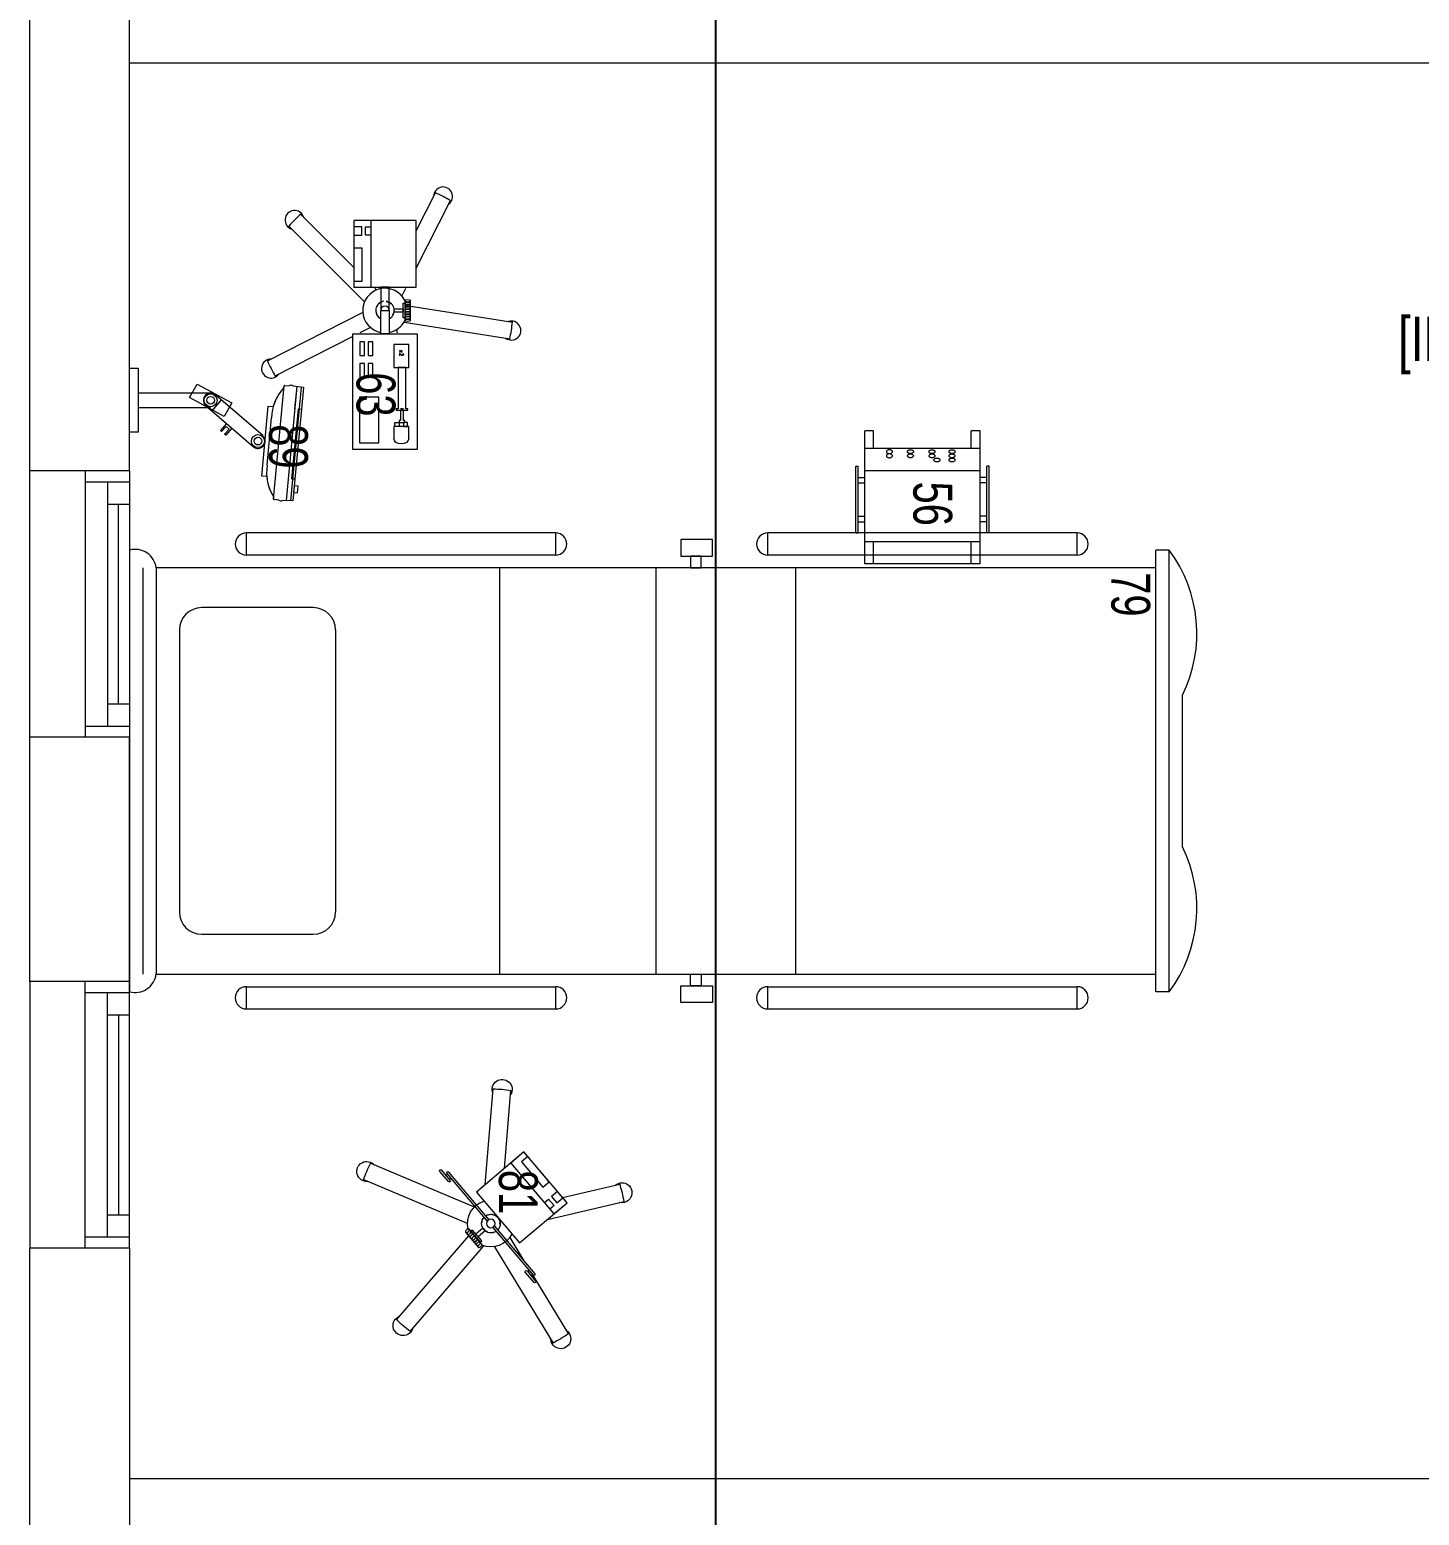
# Model space of a CAD drawing. Header units: metres. Extents: x -18745 to 220762, y -1579758 to -1356048.
# Drawn here: x 99070 to 102200, y -1403955 to -1400610 of the extents above; entities that cross this region are included whole.
import ezdxf

# ---------------------------------------------------------------- set-up
doc = ezdxf.new("R2010")
doc.units = ezdxf.units.M
doc.layers.get('0').update_dxf_attribs({"lineweight": 0})
for name, color, linetype, lineweight in [('A-100 - Copy$0$72_EGR_BASE_TEXT', 8, 'Continuous', 0), ('A-100 - Copy$0$Aluminum', 8, 'Continuous', 0), ('A-100 - Copy$0$Medical Equipment and Furniture', 8, 'Continuous', 0), ('A-100 - Copy$0$Medical Equipment and Furniture1', 8, 'Continuous', 5), ('A-100 - Copy$0$Medical Equipment and Furniture2', 8, 'Continuous', 13), ('A-100 - Copy$0$Proj', 8, 'Continuous', 0), ('A-100 - Copy$0$Walls', 8, 'Continuous', 0)]:
    doc.layers.add(name, color=color, linetype=linetype, lineweight=lineweight)
doc.layers.add('A-100 - Copy$0$axes', color=8, linetype='Continuous')
doc.styles.add('A-100 - Copy$0$list_ghTextstyle', font='romans.shx', dxfattribs={"height": 0.25})
doc.styles.add('A-100 - Copy$0$X3G_ENTITY_257CFD', font='swisscl.ttf', dxfattribs={"height": 200})
doc.styles.add('A-100 - Copy$0$X3G_ENTITY_2587EA', font='swisscl.ttf', dxfattribs={"height": 200})

# ---------------------------------------------------------------- blocks, each defined once
blk = doc.blocks.new('A-100 - Copy$0$IC.1')
at = {"layer": 'A-100 - Copy$0$Medical Equipment and Furniture1'}
for p, q in [((42.4872, -10.88), (41.4928, -10.88)), ((42.4472, -10.91), (41.5328, -10.91)), ((42.4472, -10.91), (41.5328, -10.91)), ((42.4472, -10.91), (41.5328, -10.91)), ((41.5328, -10.94), (41.5328, -13.1914)), ((42.4472, -10.94), (41.5328, -10.94)), ((42.4472, -13.1914), (42.4472, -10.94)), ((42.3077, -10.9923), (41.6724, -10.9923)), ((41.6224, -11.0423), (41.6224, -11.2937)), ((42.3577, -11.2937), (42.3577, -11.0423)), ((41.4542, -11.1429), (41.4542, -11.8396)), ((41.4542, -11.1429), (41.5042, -11.1429)), ((41.5042, -11.1429), (41.5042, -11.8396)), ((42.4759, -11.1429), (42.5259, -11.1429)), ((42.4759, -11.8396), (42.4759, -11.1429)), ((42.5259, -11.8396), (42.5259, -11.1429)), ((42.3077, -11.3437), (41.6724, -11.3437)), ((41.5328, -11.7137), (42.4472, -11.7137)), ((41.4542, -11.8396), (41.5042, -11.8396)), ((42.4759, -11.8396), (42.5259, -11.8396)), ((41.5328, -12.0657), (42.4472, -12.0657)), ((41.4542, -12.3172), (41.4542, -13.0139)), ((41.4542, -12.3172), (41.5042, -12.3172)), ((41.5042, -12.3172), (41.5042, -13.0139)), ((42.4759, -12.3172), (42.5259, -12.3172)), ((42.4759, -13.0139), (42.4759, -12.3172)), ((42.5259, -13.0139), (42.5259, -12.3172)), ((41.5328, -12.3807), (42.4472, -12.3807)), ((41.4542, -13.0139), (41.5042, -13.0139)), ((42.4759, -13.0139), (42.5259, -13.0139)), ((41.4928, -13.1914), (42.4872, -13.1914)), ((41.4928, -13.2214), (41.4928, -13.1914)), ((42.4872, -13.2214), (42.4872, -13.1914)), ((41.4928, -13.2214), (42.4872, -13.2214)), ((41.8192, -13.2514), (42.1609, -13.2514))]:
    blk.add_line(p, q, dxfattribs=at)
for points in [[(41.4689, -12.1927), (41.4689, -12.1212), (41.5064, -12.1212), (41.5064, -12.1927)], [(42.5112, -12.1927), (42.5112, -12.1212), (42.4737, -12.1212), (42.4737, -12.1927)], [(41.5064, -12.1674), (41.5064, -12.1434), (41.5328, -12.1434), (41.5328, -12.1674)], [(42.4737, -12.1674), (42.4737, -12.1434), (42.4472, -12.1434), (42.4472, -12.1674)]]:
    blk.add_lwpolyline(points, close=True, dxfattribs=at)
for centre, radius, start, end in [((41.539, -10.8926), 0.0478, 164.7401, 262.6401), ((42.4411, -10.8926), 0.0478, 277.3599, 15.2599), ((41.6724, -11.0423), 0.05, 90, 180), ((42.3077, -11.0423), 0.05, 0, 90), ((41.4792, -11.1429), 0.025, 0, 180), ((42.5009, -11.1429), 0.025, 0, 180), ((41.6724, -11.2937), 0.05, 180, 270), ((42.3077, -11.2937), 0.05, 270, 0), ((41.4792, -11.8396), 0.025, 180, 0), ((42.5009, -11.8396), 0.025, 180, 0), ((41.4792, -12.3172), 0.025, 0, 180), ((42.5009, -12.3172), 0.025, 0, 180), ((41.4792, -13.0139), 0.025, 180, 0), ((42.5009, -13.0139), 0.025, 180, 0), ((41.6806, -12.9691), 0.3145, 233.3488, 296.1464), ((42.2995, -12.9691), 0.3145, 243.8536, 306.6512)]:
    blk.add_arc(centre, radius, start, end, dxfattribs=at)
blk = doc.blocks.new('A-100 - Copy$0$IC.4')
at = {"layer": 'A-100 - Copy$0$Medical Equipment and Furniture1'}
for p, q in [((31.2175, -28.0475), (31.214, -28.0706)), ((31.2167, -28.0528), (31.4722, -28.0766)), ((31.2175, -28.0475), (31.266, -28.052)), ((31.2653, -28.0595), (31.266, -28.0521)), ((31.2653, -28.0595), (31.266, -28.0521)), ((31.2653, -28.0595), (31.4231, -28.0741)), ((31.266, -28.0521), (31.4238, -28.0667)), ((31.2125, -28.0897), (31.2131, -28.0787)), ((31.2125, -28.0897), (31.2131, -28.0787)), ((31.4683, -28.1146), (31.2135, -28.0909)), ((31.2174, -28.0912), (31.2135, -28.0909)), ((31.2152, -28.0625), (31.4716, -28.0865)), ((31.2152, -28.0625), (31.2652, -28.0672)), ((31.4238, -28.0667), (31.4231, -28.0741)), ((31.4238, -28.0667), (31.4233, -28.0721)), ((31.4238, -28.0667), (31.4724, -28.0712)), ((31.4724, -28.0712), (31.4715, -28.0946)), ((31.2591, -28.1266), (31.2601, -28.1153)), ((31.2591, -28.1266), (31.2601, -28.1154)), ((31.4169, -28.1412), (31.2591, -28.1266)), ((31.4169, -28.1412), (31.2591, -28.1266)), ((31.3924, -28.1291), (31.2853, -28.1192)), ((31.4683, -28.1146), (31.4643, -28.1143)), ((31.4709, -28.1027), (31.4695, -28.1137)), ((31.4709, -28.1027), (31.4695, -28.1137)), ((31.3256, -28.1392), (31.2451, -28.2325)), ((31.2698, -28.2538), (31.3503, -28.1605)), ((31.4179, -28.13), (31.4169, -28.1412)), ((31.4179, -28.13), (31.4169, -28.1412)), ((31.2095, -28.2871), (31.2519, -28.209)), ((31.2826, -28.2257), (31.2401, -28.3037)), ((31.2519, -28.209), (31.2826, -28.2257)), ((31.2985, -28.2206), (31.3144, -28.2343)), ((31.3049, -28.2217), (31.3107, -28.2149)), ((31.3166, -28.2318), (31.3049, -28.2217)), ((31.3087, -28.2087), (31.3246, -28.2225)), ((31.3224, -28.225), (31.3107, -28.2149)), ((31.3246, -28.2225), (31.3224, -28.225)), ((31.2451, -28.2325), (31.2297, -28.2503)), ((31.2297, -28.2503), (31.2297, -28.4193)), ((31.2451, -28.2325), (31.2698, -28.2538)), ((31.2623, -28.2624), (31.2698, -28.2538)), ((31.2623, -28.4193), (31.2623, -28.2564)), ((31.3144, -28.2343), (31.3166, -28.2318)), ((31.2401, -28.3037), (31.2095, -28.2871)), ((31.2623, -28.3628), (31.2623, -28.3284)), ((31.2297, -28.4193), (31.2623, -28.4193))]:
    blk.add_line(p, q, dxfattribs=at)
for points in [[(31.4384, -28.0681), (31.4536, -28.0695), (31.4545, -28.0605), (31.4392, -28.0591)], [(31.3181, -28.4193), (31.3181, -28.4389), (31.174, -28.4389), (31.174, -28.4193)]]:
    blk.add_lwpolyline(points, close=True, dxfattribs=at)
for centre, radius in [((31.338, -28.1499), 0.0146), ((31.338, -28.1499), 0.00861), ((31.246, -28.2564), 0.0146), ((31.246, -28.2564), 0.00861)]:
    blk.add_circle(centre, radius, dxfattribs=at)
for centre, radius, start, end in [((31.2197, -28.0753), 0.00743, 140.4817, 206.7323), ((31.2197, -28.0753), 0.00743, 140.4817, 206.7323), ((31.2136, -28.0897), 0.00112, 176.6688, 264.6688), ((31.2136, -28.0897), 0.00112, 176.6688, 264.6688), ((31.2885, -28.0151), 0.1042, 226.9662, 268.2917), ((31.2885, -28.0151), 0.1042, 226.9661, 254.2129), ((31.4648, -28.0982), 0.00761, 323.4774, 27.9842), ((31.4648, -28.0982), 0.00761, 323.4774, 27.9842), ((31.4085, -28.0262), 0.1042, 261.0939, 302.3365), ((31.4085, -28.0262), 0.1042, 275.1713, 302.3365), ((31.4684, -28.1135), 0.00113, 264.6459, 352.3503), ((31.4684, -28.1135), 0.00113, 264.6459, 352.3503), ((31.338, -28.1499), 0.0163, 319.187, 139.187), ((31.246, -28.2564), 0.0163, 180, 0)]:
    blk.add_arc(centre, radius, start, end, dxfattribs=at)
blk = doc.blocks.new('A-100 - Copy$0$Syringe')
at = {"layer": 'A-100 - Copy$0$Medical Equipment and Furniture2'}
for points in [[(42.9739, -11.5277), (42.7139, -11.5277), (42.7139, -11.3827), (42.9739, -11.3827), (42.9739, -11.5277)], [(42.7384, -11.5086), (42.7658, -11.5086), (42.7658, -11.475), (42.7384, -11.475)], [(42.779, -11.4899), (42.779, -11.487), (42.7748, -11.487), (42.7748, -11.5), (42.779, -11.5), (42.779, -11.497)], [(42.8023, -11.4899), (42.779, -11.4899)], [(42.779, -11.497), (42.8023, -11.497)], [(42.8055, -11.4851), (42.8055, -11.48), (42.8023, -11.48), (42.8023, -11.5069), (42.8055, -11.5069), (42.8055, -11.5019)], [(42.8055, -11.5019), (42.8984, -11.5019), (42.8984, -11.4851), (42.8055, -11.4851)], [(42.8055, -11.4899), (42.8055, -11.497)], [(42.8055, -11.497), (42.8055, -11.4899)], [(42.8055, -11.497), (42.8055, -11.4899)]]:
    blk.add_lwpolyline(points, dxfattribs=at)
for points in [[(42.8312, -11.3974), (42.7289, -11.3974), (42.7289, -11.4415), (42.8312, -11.4415)], [(42.9073, -11.3985), (42.8765, -11.3985), (42.8765, -11.4091), (42.9073, -11.4091)], [(42.956, -11.3985), (42.9252, -11.3985), (42.9252, -11.4091), (42.956, -11.4091)], [(42.9073, -11.4175), (42.8765, -11.4175), (42.8765, -11.4281), (42.9073, -11.4281)], [(42.956, -11.4175), (42.9252, -11.4175), (42.9252, -11.4281), (42.956, -11.4281)], [(42.7748, -11.487), (42.7658, -11.487), (42.7658, -11.4777), (42.7748, -11.4777)], [(42.7748, -11.4967), (42.7658, -11.4967), (42.7658, -11.5059), (42.7748, -11.5059)], [(42.9498, -11.475), (42.8984, -11.475), (42.8984, -11.5086), (42.9498, -11.5086)]]:
    blk.add_lwpolyline(points, close=True, dxfattribs=at)
at = {"layer": 'A-100 - Copy$0$Medical Equipment and Furniture2', "extrusion": (0, 0, -1)}
blk.add_ellipse((42.7384, -11.4918), major_axis=(0, 0.0168), ratio=0.733735, start_param=3.141593, end_param=6.283185, dxfattribs=at)
blk = doc.blocks.new('A-100 - Copy$0$Infusion')
at = {"layer": 'A-100 - Copy$0$Medical Equipment and Furniture2'}
for points in [[(43.0793, -11.3852), (43.0793, -11.5252), (43.2293, -11.5252), (43.2293, -11.3852), (43.0793, -11.3852)], [(43.1962, -11.4242), (43.1962, -11.4114), (43.215, -11.4114), (43.215, -11.4242)]]:
    blk.add_lwpolyline(points, dxfattribs=at)
for points in [[(43.0793, -11.3852), (43.0793, -11.4242), (43.2293, -11.4242), (43.2293, -11.3852)], [(43.0927, -11.3852), (43.0927, -11.404), (43.1673, -11.404), (43.1673, -11.3852)], [(43.1962, -11.3852), (43.1962, -11.4027), (43.215, -11.4027), (43.215, -11.3852)]]:
    blk.add_lwpolyline(points, close=True, dxfattribs=at)
blk = doc.blocks.new('A-100 - Copy$0$Infusion Syringe')
at = {"layer": 'A-100 - Copy$0$Medical Equipment and Furniture1'}
for p, q in [((43.0225, -11.4053), (42.9127, -11.1899)), ((42.9683, -11.3827), (42.8788, -11.2071)), ((43.0459, -11.409), (43.2169, -11.238)), ((43.1234, -11.3852), (43.2437, -11.2649)), ((42.9886, -11.4225), (42.9765, -11.3988)), ((43.0124, -11.4411), (43.017, -11.4365)), ((43.0234, -11.4354), (43.017, -11.4365)), ((43.0357, -11.4374), (43.0414, -11.4403)), ((43.0728, -11.4359), (43.0766, -11.432)), ((42.9753, -11.4431), (42.9739, -11.4433)), ((43.0407, -11.4693), (43.0453, -11.4647)), ((43.0444, -11.4461), (43.0414, -11.4403)), ((43.0463, -11.4583), (43.0453, -11.4647)), ((43.0791, -11.4595), (43.0793, -11.4596)), ((43.0006, -11.498), (42.9627, -11.7368)), ((42.9838, -11.4812), (42.9765, -11.4824)), ((43.0381, -11.5039), (43.0003, -11.7427)), ((43.0175, -11.473), (43.0233, -11.476)), ((43.0297, -11.4749), (43.0233, -11.476)), ((43.0592, -11.4932), (43.0766, -11.502)), ((43.1221, -11.5252), (43.2746, -11.6029)), ((43.2058, -11.5252), (43.2919, -11.5691))]:
    blk.add_line(p, q, dxfattribs=at)
for points in [[(43.0266, -11.4455), (43.0266, -11.4649), (42.9739, -11.4649), (42.9739, -11.4455)], [(43.0266, -11.4455), (43.0266, -11.4649), (43.0793, -11.4649), (43.0793, -11.4455)], [(43.043, -11.4963), (43.043, -11.5009), (43.0102, -11.5009), (43.0102, -11.4963)]]:
    blk.add_lwpolyline(points, close=True, dxfattribs=at)
for points in [[(43.0046, -11.5009), (43.0485, -11.5009)], [(43.0302, -11.4759), (43.0302, -11.4963), (43.0229, -11.4963), (43.0229, -11.4759)], [(43.0485, -11.5116), (43.0046, -11.5116)]]:
    blk.add_lwpolyline(points, dxfattribs=at)
for centre, radius, start, end in [((42.8958, -11.1985), 0.0214, 359.734, 234.266), ((43.0266, -11.4552), 0.2881, 113.2187, 120.7813), ((43.2303, -11.2515), 0.0214, 287.734, 162.266), ((43.0266, -11.4552), 0.2881, 41.2187, 48.7813), ((43.0266, -11.4552), 0.0501, 296.8163, 169.3714), ((43.0266, -11.4552), 0.021, 6.8276, 152.4616), ((43.0266, -11.4552), 0.0501, 190.6286, 243.1837), ((43.0266, -11.4552), 0.021, 207.5384, 353.1724), ((43.0266, -11.4552), 0.00972, 270, 90), ((43.2833, -11.586), 0.0214, 215.734, 90.266), ((43.0266, -11.4552), 0.2881, 329.2187, 336.7813), ((42.9815, -11.7398), 0.0214, 143.734, 18.266), ((43.0266, -11.4552), 0.2881, 257.2187, 264.7813)]:
    blk.add_arc(centre, radius, start, end, dxfattribs=at)
for centre in [(43.0046, -11.5062), (43.0101, -11.5062), (43.0156, -11.5062), (43.0211, -11.5062), (43.0266, -11.5062), (43.0321, -11.5062), (43.0375, -11.5062), (43.043, -11.5062), (43.0485, -11.5062)]:
    blk.add_ellipse(centre, major_axis=(0, -0.00537), ratio=0.510594, start_param=3.141593, end_param=9.424778, dxfattribs=at)
for name in ['A-100 - Copy$0$Syringe', 'A-100 - Copy$0$Infusion']:
    blk.add_blockref(name, (0, 0), dxfattribs=at)
blk = doc.blocks.new('A-100 - Copy$0$IC.5')
at = {"layer": 'A-100 - Copy$0$Medical Equipment and Furniture2'}
for points in [[(31.601, -27.8325), (31.5106, -27.9394), (31.3961, -27.8425), (31.4865, -27.7356), (31.601, -27.8325)], [(31.4866, -27.7868), (31.4949, -27.777), (31.4805, -27.7649), (31.4723, -27.7746)]]:
    blk.add_lwpolyline(points, dxfattribs=at)
for points in [[(31.601, -27.8325), (31.5758, -27.8623), (31.4613, -27.7654), (31.4865, -27.7356)], [(31.5118, -27.757), (31.5005, -27.7703), (31.4862, -27.7582), (31.4974, -27.7449)], [(31.5908, -27.8238), (31.5786, -27.8382), (31.5217, -27.79), (31.5338, -27.7757)]]:
    blk.add_lwpolyline(points, close=True, dxfattribs=at)
blk = doc.blocks.new('A-100 - Copy$0$IC.5 on Trolley')
at = {"layer": 'A-100 - Copy$0$Medical Equipment and Furniture1'}
for p, q in [((31.4491, -27.7798), (31.4897, -27.6072)), ((31.4983, -27.7455), (31.5287, -27.6163)), ((31.3241, -27.8134), (31.1908, -27.7326)), ((31.3877, -27.8988), (31.1701, -27.7668)), ((31.3299, -27.8295), (31.307, -27.8101)), ((31.3331, -27.8257), (31.3102, -27.8063)), ((31.4309, -27.9028), (31.3236, -27.812)), ((31.4342, -27.899), (31.3268, -27.8081)), ((31.4084, -27.8646), (31.3558, -27.8327)), ((31.4267, -27.8918), (31.4262, -27.8922)), ((31.4381, -27.887), (31.4445, -27.8865)), ((31.4501, -27.8899), (31.4445, -27.8865)), ((31.5637, -27.8766), (31.7403, -27.8619)), ((31.3897, -27.9237), (31.1969, -28.0898)), ((31.4203, -27.9024), (31.4217, -27.8961)), ((31.4213, -27.9147), (31.4238, -27.9207)), ((31.4224, -27.8955), (31.4217, -27.8961)), ((31.4293, -27.9241), (31.4238, -27.9207)), ((31.4414, -27.9269), (31.4479, -27.9264)), ((31.4453, -27.9149), (31.5526, -28.0058)), ((31.4528, -27.9221), (31.4479, -27.9264)), ((31.4485, -27.9111), (31.5558, -28.002)), ((31.4582, -27.8992), (31.4607, -27.9052)), ((31.4592, -27.9115), (31.4607, -27.9052)), ((31.49, -27.9229), (31.491, -27.9228)), ((31.5272, -27.9198), (31.7436, -27.9018)), ((31.4119, -27.9573), (31.223, -28.1201)), ((31.4401, -27.9597), (31.5386, -28.1944)), ((31.477, -27.9442), (31.5755, -28.1789)), ((31.5343, -28.0025), (31.5572, -28.0219)), ((31.5375, -27.9987), (31.5604, -28.0181))]:
    blk.add_line(p, q, dxfattribs=at)
for points in [[(31.3935, -27.9276), (31.427, -27.956)], [(31.4291, -27.9251), (31.416, -27.9407), (31.4104, -27.936), (31.4235, -27.9204)], [(31.42, -27.9642), (31.3865, -27.9358)]]:
    blk.add_lwpolyline(points, dxfattribs=at)
blk.add_lwpolyline([(31.4257, -27.949), (31.4227, -27.9524), (31.3977, -27.9312), (31.4006, -27.9278)], close=True, dxfattribs=at)
blk.add_circle((31.4397, -27.907), 0.00972, dxfattribs=at)
for centre, radius, start, end in [((31.5092, -27.6118), 0.0225, 319.4884, 194.0205), ((31.4397, -27.907), 0.3033, 72.9732, 80.5358), ((31.1804, -27.7497), 0.0225, 31.4884, 266.0205), ((31.4397, -27.907), 0.3033, 144.9732, 152.5358), ((31.3086, -27.8082), 0.0025, 49.7545, 229.7545), ((31.3216, -27.8134), 0.0025, 269.5762, 49.7545), ((31.3252, -27.8101), 0.0025, 49.7545, 229.7545), ((31.3315, -27.8276), 0.0025, 229.7545, 49.7545), ((31.3343, -27.8243), 0.0025, 49.7545, 187.0501), ((31.4397, -27.907), 0.0527, 116.2434, 202.9382), ((31.7419, -27.8818), 0.0225, 247.4884, 122.0205), ((31.4397, -27.907), 0.021, 326.5821, 132.9269), ((31.4397, -27.907), 0.3033, 0.9732, 8.5358), ((31.4397, -27.907), 0.021, 146.5821, 312.9269), ((31.4397, -27.907), 0.0527, 256.5708, 343.2656), ((31.5359, -28.0006), 0.0025, 49.7545, 229.7545), ((31.5387, -27.9973), 0.0025, 272.4588, 49.7545), ((31.5515, -28.008), 0.0025, 49.7545, 189.9328), ((31.5542, -28.0039), 0.0025, 229.7545, 49.7545), ((31.5588, -28.02), 0.0025, 229.7545, 49.7545), ((31.21, -28.1049), 0.0225, 103.4884, 338.0205), ((31.4397, -27.907), 0.3033, 216.9732, 224.5358), ((31.557, -28.1866), 0.0225, 175.4884, 50.0205), ((31.4397, -27.907), 0.3033, 288.9732, 296.5358)]:
    blk.add_arc(centre, radius, start, end, dxfattribs=at)
for centre in [(31.39, -27.9317), (31.3942, -27.9353), (31.3984, -27.9388), (31.4026, -27.9424), (31.4067, -27.9459), (31.4109, -27.9495), (31.4151, -27.953), (31.4193, -27.9566), (31.4235, -27.9601)]:
    blk.add_ellipse(centre, major_axis=(0.00347, 0.0041), ratio=0.510594, dxfattribs=at)
blk.add_blockref('A-100 - Copy$0$IC.5', (0, 0), dxfattribs=at)
blk = doc.blocks.new('A-100 - Copy$0$ME17423-P')
at = {"layer": 'A-100 - Copy$0$Medical Equipment and Furniture1'}
for p, q in [((0.26, 0), (0, 0)), ((0, 0), (0, -0.3)), ((0.02, 0), (0.02, -0.05)), ((0.24, 0), (0.24, -0.05)), ((0.26, 0), (0.26, -0.3)), ((0.24, -0.02), (0.02, -0.02)), ((0.26, -0.05), (0, -0.05)), ((-0.02, -0.07), (-0.02, -0.22)), ((-0.02, -0.07), (-0.015, -0.07)), ((-0.015, -0.07), (-0.015, -0.22)), ((-0.015, -0.095), (0, -0.095)), ((0.275, -0.095), (0.26, -0.095)), ((0.275, -0.07), (0.275, -0.22)), ((0.28, -0.07), (0.275, -0.07)), ((0.28, -0.07), (0.28, -0.22)), ((-0.015, -0.1075), (0, -0.1075)), ((0.275, -0.1075), (0.26, -0.1075)), ((-0.015, -0.1825), (0, -0.1825)), ((-0.015, -0.195), (0, -0.195)), ((0.275, -0.1825), (0.26, -0.1825)), ((0.275, -0.195), (0.26, -0.195)), ((-0.02, -0.22), (-0.015, -0.22)), ((0.26, -0.21), (0, -0.21)), ((0.28, -0.22), (0.275, -0.22)), ((0.26, -0.26), (0, -0.26)), ((0.02, -0.26), (0.02, -0.3)), ((0.24, -0.26), (0.24, -0.3)), ((0.02, -0.3), (0, -0.3)), ((0.26, -0.3), (0.24, -0.3))]:
    blk.add_line(p, q, dxfattribs=at)
for points in [[(0.0623, -0.2435, -0.14448), (0.0618, -0.2451, -0.107176), (0.0603, -0.2466, -0.077753), (0.0582, -0.2475, -0.064938), (0.0555, -0.2479, -0.064938), (0.0528, -0.2475, -0.077753), (0.0508, -0.2466, -0.107176), (0.0492, -0.2451, -0.14448), (0.0488, -0.2435, -0.14448), (0.0492, -0.242, -0.107176), (0.0508, -0.2405, -0.077753), (0.0528, -0.2396, -0.064938), (0.0555, -0.2392, -0.064938), (0.0582, -0.2396, -0.077753), (0.0603, -0.2405, -0.107176), (0.0618, -0.242, -0.14448)], [(0.0623, -0.2529, -0.14448), (0.0618, -0.2544, -0.107176), (0.0603, -0.2559, -0.077753), (0.0582, -0.2568, -0.064938), (0.0555, -0.2572, -0.064938), (0.0528, -0.2568, -0.077753), (0.0508, -0.2559, -0.107176), (0.0492, -0.2544, -0.14448), (0.0488, -0.2529, -0.14448), (0.0492, -0.2513, -0.107176), (0.0508, -0.2498, -0.077753), (0.0528, -0.2489, -0.064938), (0.0555, -0.2485, -0.064938), (0.0582, -0.2489, -0.077753), (0.0603, -0.2498, -0.107176), (0.0618, -0.2513, -0.14448)]]:
    blk.add_lwpolyline(points, format="xyb", close=True, dxfattribs=at)
for centre, radius, start, end in [((0.1585, -0.2342), 0.00284, 147.1153, 180), ((0.1604, -0.2354), 0.00507, 122.6457, 147.1153), ((0.1616, -0.2373), 0.00735, 104.8618, 122.6457), ((0.1624, -0.2404), 0.0105, 90, 104.8618), ((0.1624, -0.2404), 0.0105, 75.1382, 90), ((0.1632, -0.2373), 0.00735, 57.3543, 75.1382), ((0.1645, -0.2354), 0.00507, 32.8847, 57.3543), ((0.1663, -0.2342), 0.00284, 0, 32.8847), ((0.1927, -0.2342), 0.00284, 147.1153, 180), ((0.1945, -0.2354), 0.00507, 122.6457, 147.1153), ((0.1958, -0.2373), 0.00735, 104.8618, 122.6457), ((0.1966, -0.2404), 0.0105, 90, 104.8618), ((0.1966, -0.2404), 0.0105, 75.1382, 90), ((0.1974, -0.2373), 0.00735, 57.3543, 75.1382), ((0.1986, -0.2354), 0.00507, 32.8847, 57.3543), ((0.2005, -0.2342), 0.00284, 0, 32.8847), ((0.0991, -0.2435), 0.00284, 147.1153, 180), ((0.0991, -0.2435), 0.00284, 180, 212.8847), ((0.0991, -0.2529), 0.00284, 147.1153, 180), ((0.0991, -0.2529), 0.00284, 180, 212.8847), ((0.101, -0.2447), 0.00507, 122.6457, 147.1153), ((0.101, -0.2423), 0.00507, 212.8847, 237.3543), ((0.101, -0.2541), 0.00507, 122.6457, 147.1153), ((0.101, -0.2517), 0.00507, 212.8847, 237.3543), ((0.1022, -0.2467), 0.00735, 104.8618, 122.6457), ((0.1022, -0.2404), 0.00735, 237.3543, 255.1382), ((0.1022, -0.256), 0.00735, 104.8618, 122.6457), ((0.1022, -0.2497), 0.00735, 237.3543, 255.1382), ((0.103, -0.2497), 0.0105, 90, 104.8618), ((0.103, -0.2374), 0.0105, 255.1382, 270), ((0.103, -0.259), 0.0105, 90, 104.8618), ((0.103, -0.2467), 0.0105, 255.1382, 270), ((0.103, -0.2497), 0.0105, 75.1382, 90), ((0.103, -0.2374), 0.0105, 270, 284.8618), ((0.103, -0.259), 0.0105, 75.1382, 90), ((0.103, -0.2467), 0.0105, 270, 284.8618), ((0.1039, -0.2467), 0.00735, 57.3543, 75.1382), ((0.1039, -0.2404), 0.00735, 284.8618, 302.6457), ((0.1039, -0.256), 0.00735, 57.3543, 75.1382), ((0.1039, -0.2497), 0.00735, 284.8618, 302.6457), ((0.1051, -0.2447), 0.00507, 32.8847, 57.3543), ((0.1051, -0.2423), 0.00507, 302.6457, 327.1153), ((0.1051, -0.2541), 0.00507, 32.8847, 57.3543), ((0.1051, -0.2517), 0.00507, 302.6457, 327.1153), ((0.107, -0.2435), 0.00284, 0, 32.8847), ((0.107, -0.2435), 0.00284, 327.1153, 360), ((0.107, -0.2529), 0.00284, 0, 32.8847), ((0.107, -0.2529), 0.00284, 327.1153, 360), ((0.1475, -0.2435), 0.00284, 147.1153, 180), ((0.1475, -0.2435), 0.00284, 180, 212.8847), ((0.1475, -0.2529), 0.00284, 147.1153, 180), ((0.1475, -0.2529), 0.00284, 180, 212.8847), ((0.1494, -0.2447), 0.00507, 122.6457, 147.1153), ((0.1494, -0.2423), 0.00507, 212.8847, 237.3543), ((0.1494, -0.2541), 0.00507, 122.6457, 147.1153), ((0.1494, -0.2517), 0.00507, 212.8847, 237.3543), ((0.1506, -0.2467), 0.00735, 104.8618, 122.6457), ((0.1506, -0.2404), 0.00735, 237.3543, 255.1382), ((0.1506, -0.256), 0.00735, 104.8618, 122.6457), ((0.1506, -0.2497), 0.00735, 237.3543, 255.1382), ((0.1514, -0.2497), 0.0105, 90, 104.8618), ((0.1514, -0.2374), 0.0105, 255.1382, 270), ((0.1514, -0.259), 0.0105, 90, 104.8618), ((0.1514, -0.2467), 0.0105, 255.1382, 270), ((0.1514, -0.2497), 0.0105, 75.1382, 90), ((0.1514, -0.2374), 0.0105, 270, 284.8618), ((0.1514, -0.259), 0.0105, 75.1382, 90), ((0.1514, -0.2467), 0.0105, 270, 284.8618), ((0.1522, -0.2467), 0.00735, 57.3543, 75.1382), ((0.1522, -0.2404), 0.00735, 284.8618, 302.6457), ((0.1522, -0.256), 0.00735, 57.3543, 75.1382), ((0.1522, -0.2497), 0.00735, 284.8618, 302.6457), ((0.1585, -0.2342), 0.00284, 180, 212.8847), ((0.1604, -0.233), 0.00507, 212.8847, 237.3543), ((0.1534, -0.2447), 0.00507, 32.8847, 57.3543), ((0.1534, -0.2423), 0.00507, 302.6457, 327.1153), ((0.1534, -0.2541), 0.00507, 32.8847, 57.3543), ((0.1534, -0.2517), 0.00507, 302.6457, 327.1153), ((0.1616, -0.2311), 0.00735, 237.3543, 255.1382), ((0.1553, -0.2435), 0.00284, 0, 32.8847), ((0.1553, -0.2435), 0.00284, 327.1153, 360), ((0.1553, -0.2529), 0.00284, 0, 32.8847), ((0.1553, -0.2529), 0.00284, 327.1153, 360), ((0.1624, -0.228), 0.0105, 255.1382, 270), ((0.1624, -0.228), 0.0105, 270, 284.8618), ((0.1632, -0.2311), 0.00735, 284.8618, 302.6457), ((0.1645, -0.233), 0.00507, 302.6457, 327.1153), ((0.1663, -0.2342), 0.00284, 327.1153, 0), ((0.1927, -0.2342), 0.00284, 180, 212.8847), ((0.1927, -0.2435), 0.00284, 147.1153, 180), ((0.1927, -0.2435), 0.00284, 180, 212.8847), ((0.1927, -0.2529), 0.00284, 147.1153, 180), ((0.1927, -0.2529), 0.00284, 180, 212.8847), ((0.1945, -0.233), 0.00507, 212.8847, 237.3543), ((0.1945, -0.2447), 0.00507, 122.6457, 147.1153), ((0.1945, -0.2423), 0.00507, 212.8847, 237.3543), ((0.1945, -0.2541), 0.00507, 122.6457, 147.1153), ((0.1945, -0.2517), 0.00507, 212.8847, 237.3543), ((0.1958, -0.2311), 0.00735, 237.3543, 255.1382), ((0.1958, -0.2467), 0.00735, 104.8618, 122.6457), ((0.1958, -0.2404), 0.00735, 237.3543, 255.1382), ((0.1958, -0.256), 0.00735, 104.8618, 122.6457), ((0.1958, -0.2497), 0.00735, 237.3543, 255.1382), ((0.1966, -0.228), 0.0105, 255.1382, 270), ((0.1966, -0.2497), 0.0105, 90, 104.8618), ((0.1966, -0.2374), 0.0105, 255.1382, 270), ((0.1966, -0.259), 0.0105, 90, 104.8618), ((0.1966, -0.2467), 0.0105, 255.1382, 270), ((0.1966, -0.228), 0.0105, 270, 284.8618), ((0.1966, -0.2497), 0.0105, 75.1382, 90), ((0.1966, -0.2374), 0.0105, 270, 284.8618), ((0.1966, -0.259), 0.0105, 75.1382, 90), ((0.1966, -0.2467), 0.0105, 270, 284.8618), ((0.1974, -0.2311), 0.00735, 284.8618, 302.6457), ((0.1974, -0.2467), 0.00735, 57.3543, 75.1382), ((0.1974, -0.2404), 0.00735, 284.8618, 302.6457), ((0.1974, -0.256), 0.00735, 57.3543, 75.1382), ((0.1974, -0.2497), 0.00735, 284.8618, 302.6457), ((0.1986, -0.233), 0.00507, 302.6457, 327.1153), ((0.1986, -0.2447), 0.00507, 32.8847, 57.3543), ((0.1986, -0.2423), 0.00507, 302.6457, 327.1153), ((0.1986, -0.2541), 0.00507, 32.8847, 57.3543), ((0.1986, -0.2517), 0.00507, 302.6457, 327.1153), ((0.2005, -0.2342), 0.00284, 327.1153, 360), ((0.2005, -0.2435), 0.00284, 0, 32.8847), ((0.2005, -0.2435), 0.00284, 327.1153, 360), ((0.2005, -0.2529), 0.00284, 0, 32.8847), ((0.2005, -0.2529), 0.00284, 327.1153, 360)]:
    blk.add_arc(centre, radius, start, end, dxfattribs=at)
blk = doc.blocks.new('A-100 - Copy')
at = {"layer": 'A-100 - Copy$0$Aluminum'}
for p, q in [((99195.3, -1401603.2, -0.1), (99195.3, -1402203.2, -0.1)), ((99295.3, -1401603.2, -0.1), (99295.3, -1402203.2, -0.1)), ((99195.3, -1401628.2, -0.1), (99295.3, -1401628.2, -0.1)), ((99245.3, -1401628.2, -0.1), (99245.3, -1402178.2, -0.1)), ((99245.3, -1401678.2, -0.1), (99295.3, -1401678.2, -0.1)), ((99270.3, -1402128.2, -0.1), (99270.3, -1401678.2, -0.1)), ((99245.3, -1402128.2, -0.1), (99295.3, -1402128.2, -0.1)), ((99195.3, -1402178.2, -0.1), (99295.3, -1402178.2, -0.1)), ((99195.3, -1403353.2, -0.1), (99195.3, -1402753.2, -0.1)), ((99295.3, -1403353.2, -0.1), (99295.3, -1402753.2, -0.1)), ((99195.3, -1402778.2, -0.1), (99295.3, -1402778.2, -0.1)), ((99245.3, -1403328.2, -0.1), (99245.3, -1402778.2, -0.1)), ((99245.3, -1402828.2, -0.1), (99295.3, -1402828.2, -0.1)), ((99270.3, -1402828.2, -0.1), (99270.3, -1403278.2, -0.1)), ((99245.3, -1403278.2, -0.1), (99295.3, -1403278.2, -0.1)), ((99195.3, -1403328.2, -0.1), (99295.3, -1403328.2, -0.1))]:
    blk.add_line(p, q, dxfattribs=at)
at = {"layer": 'A-100 - Copy$0$axes'}
blk.add_line((100615.3, -1477297.4, 2.4), (100615.3, -1366691.8, 2.4), dxfattribs=at)
at = {"layer": 'A-100 - Copy$0$Proj'}
for p, q in [((99070.3, -1402203.2, 2.4), (99070.3, -1401603.2, 2.4)), ((99070.3, -1402753.2, 2.4), (99070.3, -1403353.2, 2.4))]:
    blk.add_line(p, q, dxfattribs=at)
at = {"layer": 'A-100 - Copy$0$Walls'}
for p, q in [((99070.3, -1401603.2, 2.4), (99070.3, -1400013.2, 2.4)), ((99295.3, -1401603.2, 2.4), (99295.3, -1400013.2, 2.4)), ((103400.3, -1400685.2, -0.8), (99295.3, -1400685.2, 2.4)), ((99295.3, -1401603.2, 2.4), (99070.3, -1401603.2, 2.4)), ((99070.3, -1402753.2, 2.4), (99070.3, -1402203.2, 2.4)), ((99295.3, -1402203.2, 2.4), (99070.3, -1402203.2, 2.4)), ((99295.3, -1402753.2, 2.4), (99295.3, -1402203.2, 2.4)), ((99295.3, -1402753.2, 2.4), (99070.3, -1402753.2, 2.4)), ((99070.3, -1404943.2, 2.4), (99070.3, -1403353.2, 2.4)), ((99295.3, -1403353.2, 2.4), (99070.3, -1403353.2, 2.4)), ((99295.3, -1403353.2, 2.4), (99295.3, -1404943.2, 2.4)), ((103550.3, -1403872.7, 2.4), (99295.3, -1403872.7, 2.4))]:
    blk.add_line(p, q, dxfattribs=at)
at = {"layer": 'A-100 - Copy$0$Medical Equipment and Furniture'}
for name, p, xscale, yscale, zscale, rotation in [('A-100 - Copy$0$Infusion Syringe', (88415.3, -1444269, 2), 1000.000000000003, 1000.000000000003, 1000.000000000003, 90), ('A-100 - Copy$0$IC.4', (127734.2, -1370198.5, 2), 1000, 1000, 1000, 270), ('A-100 - Copy$0$ME17423-P', (100950.9, -1401813.1, 2), -1000.000000000002, 1000.000000000002, 1000, 180.0002291391862), ('A-100 - Copy$0$IC.1', (88415.3, -1444269, 2), 1000.000000000003, 1000.000000000003, 1000.000000000003, 90), ('A-100 - Copy$0$IC.5 on Trolley', (128016, -1434737.8, 2), -1000, 1000, 1000, 270)]:
    blk.add_blockref(name, p, dxfattribs=dict(at, xscale=xscale, yscale=yscale, zscale=zscale, rotation=rotation))
at = {"layer": 'A-100 - Copy$0$72_EGR_BASE_TEXT', "insert": (102391.6, -1401256.2, 2.4), "char_height": 100, "attachment_point": 2, "style": 'A-100 - Copy$0$X3G_ENTITY_2587EA'}
blk.add_mtext('[IPDG110]', dxfattribs=at)
at = {"layer": 'A-100 - Copy$0$Medical Equipment and Furniture', "style": 'A-100 - Copy$0$list_ghTextstyle'}
blk.add_text('x2', height=9, rotation=270, dxfattribs=at).set_placement((99903.1, -1401331.2, 2))
at = {"layer": 'A-100 - Copy$0$Medical Equipment and Furniture', "char_height": 87.47, "attachment_point": 2, "rotation": 270, "style": 'A-100 - Copy$0$X3G_ENTITY_257CFD'}
for s, insert in [('63', (99893.9, -1401431.3, 4.4)), ('89', (99696.8, -1401548.4, 4.4)), ('56', (101147.9, -1401677.4, 2)), ('79', (101593.8, -1401881.6, 2)), ('81', (100214.5, -1403227.1, 4.4))]:
    blk.add_mtext(s, dxfattribs=dict(at, insert=insert))

msp = doc.modelspace()

# ---------------------------------------------------------------- block references
msp.add_blockref('A-100 - Copy', (0, 0))

doc.saveas('drawing.dxf')
